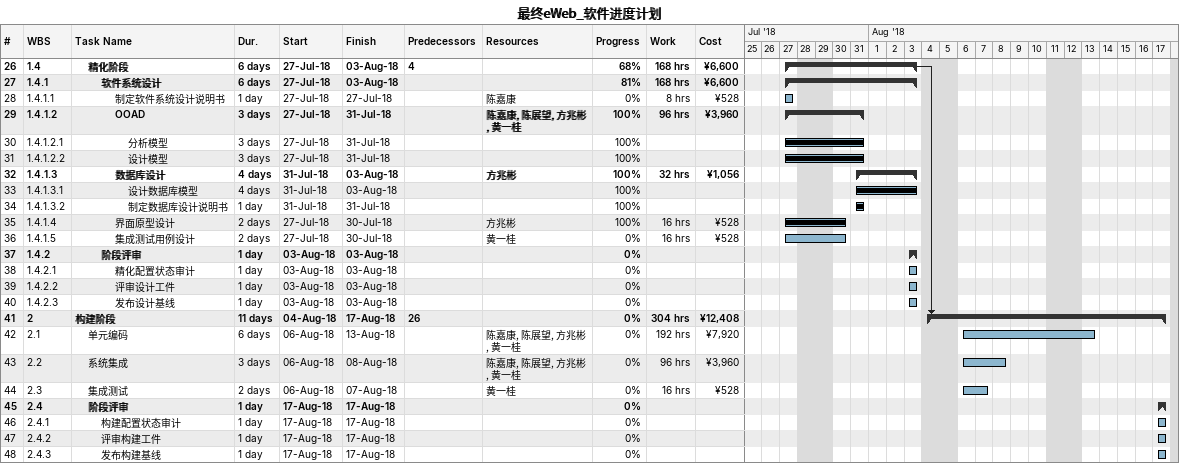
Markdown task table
最终eWeb_软件进度计划

| ID | WBS | Task | Duration | Start | Finish | Predecessors | Resources | % complete | Work (h) | Cost (¥) |
|---|---|---|---|---|---|---|---|---|---|---|
| 26 | 1.4 | **精化阶段** | 6d | 2018-07-27 | 2018-08-03 | 4 |  | 68 | 168 | 6600 |
| 27 | 1.4.1 | **软件系统设计** | 6d | 2018-07-27 | 2018-08-03 |  |  | 81 | 168 | 6600 |
| 28 | 1.4.1.1 | 制定软件系统设计说明书 | 1d | 2018-07-27 | 2018-07-27 |  | 陈嘉康 | 0 | 8 | 528 |
| 29 | 1.4.1.2 | **OOAD** | 3d | 2018-07-27 | 2018-07-31 |  | 陈嘉康, 陈展望, 方兆彬, 黄一桂 | 100 | 96 | 3960 |
| 30 | 1.4.1.2.1 | 分析模型 | 3d | 2018-07-27 | 2018-07-31 |  |  | 100 |  |  |
| 31 | 1.4.1.2.2 | 设计模型 | 3d | 2018-07-27 | 2018-07-31 |  |  | 100 |  |  |
| 32 | 1.4.1.3 | **数据库设计** | 4d | 2018-07-31 | 2018-08-03 |  | 方兆彬 | 100 | 32 | 1056 |
| 33 | 1.4.1.3.1 | 设计数据库模型 | 4d | 2018-07-31 | 2018-08-03 |  |  | 100 |  |  |
| 34 | 1.4.1.3.2 | 制定数据库设计说明书 | 1d | 2018-07-31 | 2018-07-31 |  |  | 100 |  |  |
| 35 | 1.4.1.4 | 界面原型设计 | 2d | 2018-07-27 | 2018-07-30 |  | 方兆彬 | 100 | 16 | 528 |
| 36 | 1.4.1.5 | 集成测试用例设计 | 2d | 2018-07-27 | 2018-07-30 |  | 黄一桂 | 0 | 16 | 528 |
| 37 | 1.4.2 | **阶段评审** | 1d | 2018-08-03 | 2018-08-03 |  |  | 0 |  |  |
| 38 | 1.4.2.1 | 精化配置状态审计 | 1d | 2018-08-03 | 2018-08-03 |  |  | 0 |  |  |
| 39 | 1.4.2.2 | 评审设计工件 | 1d | 2018-08-03 | 2018-08-03 |  |  | 0 |  |  |
| 40 | 1.4.2.3 | 发布设计基线 | 1d | 2018-08-03 | 2018-08-03 |  |  | 0 |  |  |
| 41 | 2 | **构建阶段** | 11d | 2018-08-04 | 2018-08-17 | 26 |  | 0 | 304 | 12408 |
| 42 | 2.1 | 单元编码 | 6d | 2018-08-06 | 2018-08-13 |  | 陈嘉康, 陈展望, 方兆彬, 黄一桂 | 0 | 192 | 7920 |
| 43 | 2.2 | 系统集成 | 3d | 2018-08-06 | 2018-08-08 |  | 陈嘉康, 陈展望, 方兆彬, 黄一桂 | 0 | 96 | 3960 |
| 44 | 2.3 | 集成测试 | 2d | 2018-08-06 | 2018-08-07 |  | 黄一桂 | 0 | 16 | 528 |
| 45 | 2.4 | **阶段评审** | 1d | 2018-08-17 | 2018-08-17 |  |  | 0 |  |  |
| 46 | 2.4.1 | 构建配置状态审计 | 1d | 2018-08-17 | 2018-08-17 |  |  | 0 |  |  |
| 47 | 2.4.2 | 评审构建工件 | 1d | 2018-08-17 | 2018-08-17 |  |  | 0 |  |  |
| 48 | 2.4.3 | 发布构建基线 | 1d | 2018-08-17 | 2018-08-17 |  |  | 0 |  |  |
